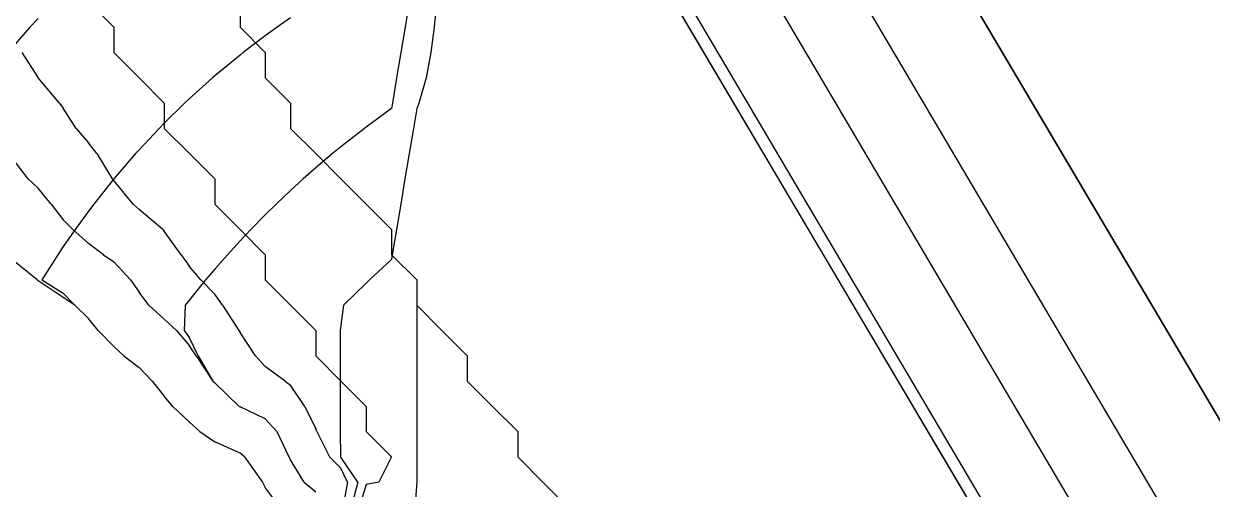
# Model space of a CAD drawing. Header units: feet. Extents: x 70 to 1025, y -1570 to -26.
# Drawn here: x 670.9 to 765, y -630.6 to -593.7 of the extents above; entities that cross this region are included whole.
import ezdxf

# ---------------------------------------------------------------- set-up
doc = ezdxf.new("R2010")
doc.units = ezdxf.units.FT
for name, color, linetype in [('BLDG-LOT9', 9, 'CONTINUOUS'), ('GRADE-FINISHED', 5, 'CONTINUOUS'), ('PROPERTY', 1, 'CONTINUOUS'), ('ROAD', 252, 'CONTINUOUS'), ('TOPO-EXIST', 8, 'CONTINUOUS')]:
    doc.layers.add(name, color=color, linetype=linetype)

msp = doc.modelspace()

# ---------------------------------------------------------------- linework, layer by layer
at = {"layer": 'BLDG-LOT9'}
msp.add_line((683.3, -485.9), (772.372, -636.536), dxfattribs=at)
at = {"layer": 'GRADE-FINISHED'}
for p, q in [((701.409, -592, 2597), (701.075, -594, 2597)), ((703.575, -592, 2598), (703.383, -594, 2598)), ((671.345, -594, 2595), (670, -595.54, 2595)), ((672, -593.292, 2595), (671.345, -594, 2595)), ((690.938, -594, 2596), (690, -594.678, 2596)), ((692, -593.259, 2596), (690.938, -594, 2596)), ((701.075, -594, 2597), (700.741, -596, 2597)), ((703.383, -594, 2598), (703.122, -596, 2598)), ((690, -594.678, 2596), (688.26, -596, 2596)), ((688, -596.205, 2596), (686, -597.853, 2596)), ((688.26, -596, 2596), (688, -596.205, 2596)), ((700.741, -596, 2597), (700.406, -598, 2597)), ((703.122, -596, 2598), (702.748, -598, 2598)), ((685.83, -598, 2596), (684, -599.638, 2596)), ((686, -597.853, 2596), (685.83, -598, 2596)), ((700.406, -598, 2597), (700.072, -600, 2597)), ((702.748, -598, 2598), (702.168, -600, 2598)), ((684, -599.638, 2596), (683.614, -600, 2596)), ((683.614, -600, 2596), (682, -601.578, 2596)), ((700, -600.429, 2597), (698, -601.895, 2597)), ((700.072, -600, 2597), (700, -600.429, 2597)), ((702, -600.429, 2598), (701.737, -602, 2598)), ((702.168, -600, 2598), (702, -600.429, 2598)), ((682, -601.578, 2596), (681.586, -602, 2596)), ((681.586, -602, 2596), (680, -603.692, 2596)), ((697.862, -602, 2597), (696, -603.459, 2597)), ((698, -601.895, 2597), (697.862, -602, 2597)), ((701.737, -602, 2598), (701.403, -604, 2598)), ((696, -603.459, 2597), (695.338, -604, 2597)), ((679.723, -604, 2596), (678.005, -606, 2596)), ((680, -603.692, 2596), (679.723, -604, 2596)), ((695.338, -604, 2597), (694, -605.13, 2597)), ((701.403, -604, 2598), (701.068, -606, 2598)), ((694, -605.13, 2597), (693.01, -606, 2597)), ((678, -606.006, 2596), (676.416, -608, 2596)), ((678.005, -606, 2596), (678, -606.006, 2596)), ((693.01, -606, 2597), (692, -606.92, 2597)), ((701.068, -606, 2598), (700.734, -608, 2598)), ((692, -606.92, 2597), (690.858, -608, 2597)), ((676.416, -608, 2596), (676, -608.55, 2596)), ((690.858, -608, 2597), (690, -608.842, 2597)), ((700.734, -608, 2598), (700.4, -610, 2598)), ((676, -608.55, 2596), (674.943, -610, 2596)), ((690, -608.842, 2597), (688.862, -610, 2597)), ((674.943, -610, 2596), (674, -611.36, 2596)), ((688.862, -610, 2597), (688, -610.91, 2597)), ((700.4, -610, 2598), (700.065, -612, 2598)), ((688, -610.91, 2597), (687.005, -612, 2597)), ((674, -611.36, 2596), (673.572, -612, 2596)), ((673.572, -612, 2596), (672.293, -614, 2596)), ((687.005, -612, 2597), (686, -613.143, 2597)), ((700, -612.389, 2598), (698.252, -614, 2598)), ((700.065, -612, 2598), (700, -612.389, 2598)), ((686, -613.143, 2597), (685.273, -614, 2597)), ((672.293, -614, 2596), (674, -615.046, 2596)), ((685.273, -614, 2597), (684, -615.562, 2597)), ((698, -614.24, 2598), (696.21, -616, 2598)), ((698.252, -614, 2598), (698, -614.24, 2598)), ((702, -614, 2599), (702, -614, 2599)), ((702, -614, 2599), (702, -614, 2599)), ((702, -614, 2599), (702, -616, 2599)), ((702, -614, 2599), (702, -616, 2599)), ((674.923, -616, 2596), (674, -615.046, 2596)), ((684, -615.562, 2597), (683.654, -616, 2597)), ((674.923, -616, 2596), (676, -617.037, 2596)), ((683.654, -616, 2597), (683.564, -618, 2597)), ((696.21, -616, 2598), (696, -617.565, 2598)), ((702, -616, 2599), (702, -618, 2599)), ((702, -616, 2599), (704, -618, 2599)), ((676.765, -618, 2596), (676, -617.037, 2596)), ((696, -617.565, 2598), (695.942, -618, 2598)), ((676.765, -618, 2596), (678, -619.273, 2596)), ((683.564, -618, 2597), (684, -618.577, 2597)), ((695.942, -618, 2598), (695.942, -620, 2598)), ((702, -618, 2599), (702, -620, 2599)), ((704, -618, 2599), (704, -618, 2599)), ((704, -618, 2599), (706, -620, 2599)), ((678.8, -620, 2596), (678, -619.273, 2596)), ((684.699, -620, 2597), (684, -618.577, 2597)), ((678.8, -620, 2596), (680, -620.923, 2596)), ((684.699, -620, 2597), (685.857, -622, 2597)), ((695.942, -620, 2598), (695.942, -622, 2598)), ((702, -620, 2599), (702, -622, 2599)), ((706, -620, 2599), (706, -620, 2599)), ((706, -620, 2599), (706, -622, 2599)), ((681.05, -622, 2596), (680, -620.923, 2596)), ((681.05, -622, 2596), (682, -623.187, 2596)), ((685.857, -622, 2597), (686, -622.15, 2597)), ((687.947, -624, 2597), (686, -622.15, 2597)), ((695.942, -622, 2598), (695.942, -624, 2598)), ((702, -622, 2599), (702, -624, 2599)), ((706, -622, 2599), (708, -624, 2599)), ((682.684, -624, 2596), (682, -623.187, 2596)), ((682.684, -624, 2596), (684, -625.25, 2596)), ((687.947, -624, 2597), (688, -624.037, 2597)), ((690, -624.98, 2597), (688, -624.037, 2597)), ((695.942, -624, 2598), (695.942, -626, 2598)), ((702, -624, 2599), (702, -626, 2599)), ((708, -624, 2599), (708, -624, 2599)), ((708, -624, 2599), (710, -626, 2599)), ((690.912, -626, 2597), (690, -624.98, 2597)), ((684.811, -626, 2596), (684, -625.25, 2596)), ((684.811, -626, 2596), (686, -626.815, 2596)), ((690.912, -626, 2597), (691.881, -628, 2597)), ((695.942, -626, 2598), (695.97, -628, 2598)), ((702, -626, 2599), (702, -628, 2599)), ((710, -626, 2599), (710, -626, 2599)), ((710, -626, 2599), (710, -628, 2599)), ((688, -627.709, 2596), (686, -626.815, 2596)), ((688.356, -628, 2596), (688, -627.709, 2596)), ((688.356, -628, 2596), (689.785, -630, 2596)), ((691.881, -628, 2597), (692, -628.242, 2597)), ((693.074, -630, 2597), (692, -628.242, 2597)), ((695.97, -628, 2598), (696, -628.028, 2598)), ((697.334, -630, 2598), (696, -628.028, 2598)), ((702, -628, 2599), (702, -630, 2599)), ((710, -628, 2599), (712, -630, 2599)), ((689.785, -630, 2596), (690, -630.412, 2596)), ((691.174, -632, 2596), (690, -630.412, 2596)), ((693.074, -630, 2597), (694, -630.758, 2597)), ((697.334, -630, 2598), (696.801, -632, 2598)), ((702, -630, 2599), (701.862, -632, 2599)), ((712, -630, 2599), (712, -630, 2599)), ((712, -630, 2599), (714, -632, 2599))]:
    msp.add_line(p, q, dxfattribs=at)
at = {"layer": 'PROPERTY'}
msp.add_line((609.2, -400.6), (1025.3, -1104.3), dxfattribs=at)
at = {"layer": 'ROAD'}
for p, q in [((634.765, -418.347), (761.865, -633.347)), ((629.6, -421.4), (756.7, -636.4)), ((624.435, -424.453), (751.535, -639.453)), ((772.372, -636.536), (683.3, -485.9)), ((665.768, -496.267), (754.84, -646.903))]:
    msp.add_line(p, q, dxfattribs=at)
at = {"layer": 'TOPO-EXIST'}
for p, q in [((678, -594, 2599), (676, -592, 2599)), ((688, -592, 2599), (688, -594, 2599)), ((678, -594, 2599), (678, -596, 2599)), ((688, -594, 2599), (690, -596, 2599)), ((670.714, -596, 2598), (672, -598, 2598)), ((678, -596, 2599), (678, -596, 2599)), ((680, -598, 2599), (678, -596, 2599)), ((690, -596, 2599), (690, -596, 2599)), ((690, -596, 2599), (690, -598, 2599)), ((672, -598, 2598), (672, -598, 2598)), ((673.692, -600, 2598), (672, -598, 2598)), ((680, -598, 2599), (680, -598, 2599)), ((682, -600, 2599), (680, -598, 2599)), ((690, -598, 2599), (692, -600, 2599)), ((673.692, -600, 2598), (674, -600.4, 2598)), ((675.032, -602, 2598), (674, -600.4, 2598)), ((682, -600, 2599), (682, -602, 2599)), ((692, -600, 2599), (692, -600, 2599)), ((692, -600, 2599), (692, -602, 2599)), ((675.032, -602, 2598), (676, -603.154, 2598)), ((682, -602, 2599), (682, -602, 2599)), ((684, -604, 2599), (682, -602, 2599)), ((692, -602, 2599), (694, -604, 2599)), ((676.667, -604, 2598), (676, -603.154, 2598)), ((671.231, -606, 2597), (670, -604.4, 2597)), ((676.667, -604, 2598), (677.879, -606, 2598)), ((684, -604, 2599), (684, -604, 2599)), ((686, -606, 2599), (684, -604, 2599)), ((694, -604, 2599), (694, -604, 2599)), ((694, -604, 2599), (696, -606, 2599)), ((671.231, -606, 2597), (672, -606.741, 2597)), ((677.879, -606, 2598), (678, -606.138, 2598)), ((679.543, -608, 2598), (678, -606.138, 2598)), ((686, -606, 2599), (686, -608, 2599)), ((696, -606, 2599), (696, -606, 2599)), ((696, -606, 2599), (698, -608, 2599)), ((673.03, -608, 2597), (672, -606.741, 2597)), ((673.03, -608, 2597), (674, -609.231, 2597)), ((679.543, -608, 2598), (680, -608.421, 2598)), ((686, -608, 2599), (686, -608, 2599)), ((688, -610, 2599), (686, -608, 2599)), ((698, -608, 2599), (698, -608, 2599)), ((698, -608, 2599), (700, -610, 2599)), ((681.875, -610, 2598), (680, -608.421, 2598)), ((674.769, -610, 2597), (674, -609.231, 2597)), ((674.769, -610, 2597), (676, -611.103, 2597)), ((681.875, -610, 2598), (682, -610.148, 2598)), ((688, -610, 2599), (688, -610, 2599)), ((690, -612, 2599), (688, -610, 2599)), ((700, -610, 2599), (700, -610, 2599)), ((700, -610, 2599), (700, -612, 2599)), ((683.351, -612, 2598), (682, -610.148, 2598)), ((677.182, -612, 2597), (676, -611.103, 2597)), ((671.923, -614, 2596), (670, -612.438, 2596)), ((677.182, -612, 2597), (678, -612.563, 2597)), ((679.314, -614, 2597), (678, -612.563, 2597)), ((683.351, -612, 2598), (684, -612.923, 2598)), ((690, -612, 2599), (690, -614, 2599)), ((700, -612, 2599), (702, -614, 2599)), ((684.903, -614, 2598), (684, -612.923, 2598)), ((671.923, -614, 2596), (672, -614.059, 2596)), ((674, -615.385, 2596), (672, -614.059, 2596)), ((679.314, -614, 2597), (680, -614.96, 2597)), ((684.903, -614, 2598), (686, -615.133, 2598)), ((690, -614, 2599), (690, -614, 2599)), ((692, -616, 2599), (690, -614, 2599)), ((702, -614, 2599), (702, -614, 2599)), ((702, -614, 2599), (702, -616, 2599)), ((674.923, -616, 2596), (674, -615.385, 2596)), ((680.788, -616, 2597), (680, -614.96, 2597)), ((686.605, -616, 2598), (686, -615.133, 2598)), ((674.923, -616, 2596), (676, -617.037, 2596)), ((680.788, -616, 2597), (682, -617.111, 2597)), ((686.605, -616, 2598), (687.905, -618, 2598)), ((692, -616, 2599), (692, -616, 2599)), ((694, -618, 2599), (692, -616, 2599)), ((702, -616, 2599), (704, -618, 2599)), ((676.765, -618, 2596), (676, -617.037, 2596)), ((682.97, -618, 2597), (682, -617.111, 2597)), ((676.765, -618, 2596), (678, -619.273, 2596)), ((682.97, -618, 2597), (684, -619.214, 2597)), ((687.905, -618, 2598), (688, -618.143, 2598)), ((689.238, -620, 2598), (688, -618.143, 2598)), ((694, -618, 2599), (694, -620, 2599)), ((704, -618, 2599), (704, -618, 2599)), ((704, -618, 2599), (706, -620, 2599)), ((678.8, -620, 2596), (678, -619.273, 2596)), ((684.524, -620, 2597), (684, -619.214, 2597)), ((678.8, -620, 2596), (680, -620.923, 2596)), ((684.524, -620, 2597), (685.857, -622, 2597)), ((689.238, -620, 2598), (690, -620.842, 2598)), ((694, -620, 2599), (694, -620, 2599)), ((696, -622, 2599), (694, -620, 2599)), ((706, -620, 2599), (706, -620, 2599)), ((706, -620, 2599), (706, -622, 2599)), ((681.05, -622, 2596), (680, -620.923, 2596)), ((691.571, -622, 2598), (690, -620.842, 2598)), ((681.05, -622, 2596), (682, -623.187, 2596)), ((685.857, -622, 2597), (686, -622.15, 2597)), ((687.947, -624, 2597), (686, -622.15, 2597)), ((691.571, -622, 2598), (692, -622.316, 2598)), ((696, -622, 2599), (696, -622, 2599)), ((698, -624, 2599), (696, -622, 2599)), ((706, -622, 2599), (708, -624, 2599)), ((682.684, -624, 2596), (682, -623.187, 2596)), ((693.123, -624, 2598), (692, -622.316, 2598)), ((682.684, -624, 2596), (684, -625.25, 2596)), ((687.947, -624, 2597), (688, -624.037, 2597)), ((690, -624.98, 2597), (688, -624.037, 2597)), ((693.123, -624, 2598), (694, -625.786, 2598)), ((698, -624, 2599), (698, -626, 2599)), ((708, -624, 2599), (708, -624, 2599)), ((708, -624, 2599), (710, -626, 2599)), ((690.912, -626, 2597), (690, -624.98, 2597)), ((684.811, -626, 2596), (684, -625.25, 2596)), ((684.811, -626, 2596), (686, -626.815, 2596)), ((690.912, -626, 2597), (691.881, -628, 2597)), ((694.086, -626, 2598), (694, -625.786, 2598)), ((694.086, -626, 2598), (695.088, -628, 2598)), ((698, -626, 2599), (698, -626, 2599)), ((700, -628, 2599), (698, -626, 2599)), ((710, -626, 2599), (710, -626, 2599)), ((710, -626, 2599), (710, -628, 2599)), ((688, -627.709, 2596), (686, -626.815, 2596)), ((688.356, -628, 2596), (688, -627.709, 2596)), ((688.356, -628, 2596), (689.785, -630, 2596)), ((691.881, -628, 2597), (692, -628.242, 2597)), ((693.074, -630, 2597), (692, -628.242, 2597)), ((695.088, -628, 2598), (696, -628.881, 2598)), ((696.512, -630, 2598), (696, -628.881, 2598)), ((700, -628, 2599), (699, -630, 2599)), ((710, -628, 2599), (712, -630, 2599)), ((689.785, -630, 2596), (690, -630.412, 2596)), ((691.174, -632, 2596), (690, -630.412, 2596)), ((693.074, -630, 2597), (694, -630.758, 2597)), ((696.512, -630, 2598), (696.144, -632, 2598)), ((698, -630.174, 2599), (697.451, -632, 2599)), ((699, -630, 2599), (698, -630.174, 2599)), ((712, -630, 2599), (712, -630, 2599)), ((712, -630, 2599), (714, -632, 2599))]:
    msp.add_line(p, q, dxfattribs=at)

doc.saveas('drawing.dxf')
